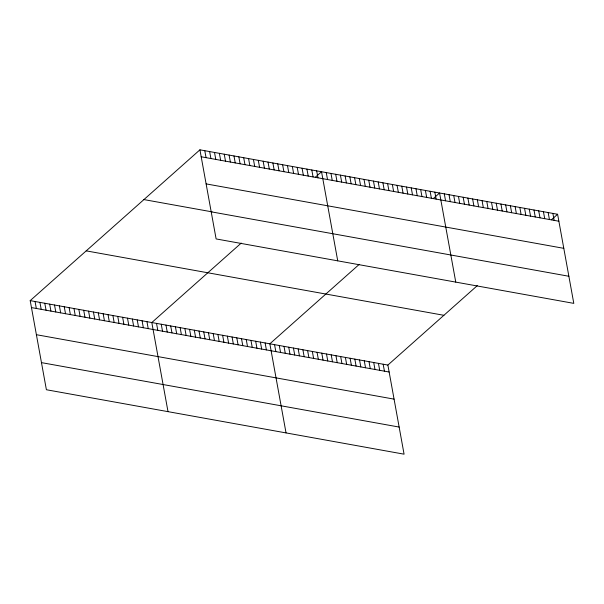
<?xml version="1.0" encoding="UTF-8"?>
<svg xmlns="http://www.w3.org/2000/svg" width="604" height="604" viewBox="0 0 604 604"><rect width="100%" height="100%" fill="white"/><g stroke="black" fill="none" stroke-linecap="round" stroke-linejoin="round"><path stroke-width="0.91" d="M477.303 285.617L387.881 365.065L404.076 454.178L46.395 389.739L30.2 300.626L199.924 149.822L557.605 214.261L573.8 303.374L216.119 238.935L199.924 149.822M241.23 243.087L151.815 322.536L168.01 411.649M315.311 177.259L321.532 171.732L337.727 260.845M359.267 264.348L269.845 343.804L286.039 432.909M433.347 198.527L439.569 192.993L455.763 282.106M551.384 219.788L557.605 214.261M201.185 156.783L558.874 221.223M206.115 183.895L563.796 248.335M143.911 199.584L212.019 211.853M211.189 211.823L568.87 276.262M86.206 250.864L443.895 315.303M30.2 300.626L387.881 365.065M31.468 307.587L389.15 372.026M36.391 334.699L394.072 399.138M41.465 362.627L399.153 427.066M552.886 213.408L554.147 220.377M548.16 212.563L549.429 219.524M543.441 211.71L544.71 218.671M538.723 210.856L539.984 217.825M533.996 210.011L535.265 216.972M529.278 209.158L530.546 216.119M524.559 208.304L525.82 215.273M519.833 207.459L521.101 214.42M515.114 206.606L516.375 213.567M510.395 205.753L511.656 212.721M505.669 204.907L506.937 211.868M500.95 204.054L502.211 211.015M496.224 203.201L497.492 210.169M491.505 202.355L492.773 209.316M486.786 201.502L488.047 208.463M482.06 200.649L483.328 207.617M477.341 199.803L478.61 206.764M472.622 198.95L473.883 205.911M467.896 198.097L469.165 205.066M463.177 197.251L464.446 204.212M458.459 196.398L459.719 203.359M453.732 195.545L455.001 202.514M449.014 194.699L450.282 201.661M444.295 193.846L445.556 200.807M434.85 192.148L436.111 199.109M430.124 191.294L431.392 198.255M425.405 190.441L426.673 197.41M420.686 189.596L421.947 196.557M415.96 188.742L417.228 195.704M411.241 187.889L412.509 194.858M406.522 187.044L407.783 194.005M401.796 186.191L403.064 193.152M397.077 185.345L398.346 192.306M392.358 184.492L393.619 191.453M387.632 183.639L388.901 190.6M382.913 182.793L384.182 189.754M378.195 181.94L379.455 188.901M373.468 181.087L374.737 188.048M368.75 180.241L370.01 187.202M364.031 179.388L365.292 186.349M359.304 178.535L360.573 185.496M354.586 177.689L355.847 184.65M349.859 176.836L351.128 183.797M383.163 364.22L384.431 371.181M345.141 175.983L346.409 182.944M378.444 363.366L379.705 370.327M340.422 175.137L341.683 182.098M373.717 362.513L374.986 369.474M335.696 174.284L336.964 181.245M368.999 361.668L370.267 368.629M330.977 173.431L332.245 180.392M364.28 360.815L365.541 367.776M326.258 172.585L327.519 179.547M359.554 359.961L360.822 366.922M354.835 359.116L356.096 366.077M316.67 170.857L317.938 177.818M350.109 358.263L351.377 365.224M311.807 169.981L313.068 176.942M345.39 357.409L346.658 364.371M306.938 169.105L308.206 176.066M340.671 356.564L341.932 363.525M302.076 168.229L303.344 175.19M335.945 355.711L337.213 362.672M297.213 167.346L298.474 174.314M331.226 354.858L332.494 361.819M326.507 354.012L327.768 360.973M292.351 166.47L293.612 173.439M321.781 353.159L323.049 360.12M287.481 165.594L288.75 172.563M317.062 352.306L318.331 359.267M282.619 164.718L283.888 171.687M312.344 351.46L313.604 358.421M277.757 163.843L279.018 170.804M307.617 350.607L308.886 357.568M272.887 162.967L274.156 169.928M302.898 349.754L304.167 356.715M268.025 162.091L269.293 169.052M298.18 348.908L299.441 355.869M263.163 161.215L264.424 168.176M293.453 348.055L294.722 355.016M258.293 160.339L259.561 167.3M288.735 347.202L289.995 354.171M253.431 159.464L254.699 166.425M284.016 346.356L285.277 353.317M248.569 158.588L249.829 165.549M279.29 345.503L280.558 352.464M243.699 157.712L244.967 164.673M274.571 344.65L275.832 351.619M238.837 156.836L240.105 163.797M233.974 155.953L235.235 162.921M265.126 342.951L266.394 349.912M229.112 155.077L230.373 162.046M260.407 342.098L261.668 349.067M224.243 154.201L225.511 161.17M255.681 341.252L256.949 348.214M219.38 153.325L220.649 160.294M250.962 340.399L252.23 347.36M214.518 152.45L215.779 159.411M246.243 339.546L247.504 346.515M209.648 151.574L210.917 158.535M241.517 338.701L242.785 345.662M204.786 150.698L206.055 157.659M236.798 337.847L238.067 344.808M232.079 336.994L233.34 343.963M227.353 336.149L228.622 343.11M222.634 335.296L223.903 342.257M217.916 334.442L219.177 341.411M213.189 333.597L214.458 340.558M208.471 332.744L209.731 339.705M203.752 331.89L205.013 338.859M199.026 331.045L200.294 338.006M194.307 330.192L195.568 337.153M189.581 329.339L190.849 336.307M184.862 328.493L186.13 335.454M180.143 327.64L181.404 334.601M175.417 326.787L176.685 333.755M170.698 325.941L171.966 332.902M165.979 325.088L167.24 332.049M161.253 324.235L162.521 331.203M156.534 323.389L157.803 330.35M146.946 321.66L148.214 328.621M142.083 320.784L143.352 327.745M137.221 319.909L138.482 326.87M132.352 319.033L133.62 325.994M127.489 318.157L128.758 325.118M122.627 317.281L123.888 324.242M117.757 316.398L119.026 323.367M112.895 315.522L114.164 322.491M108.033 314.646L109.294 321.615M103.171 313.77L104.432 320.732M98.301 312.895L99.569 319.856M93.439 312.019L94.707 318.98M88.577 311.143L89.837 318.104M83.707 310.267L84.975 317.228M78.845 309.391L80.113 316.353M73.982 308.516L75.243 315.477M69.113 307.64L70.381 314.601M64.251 306.764L65.519 313.725M59.388 305.888L60.649 312.849M54.526 305.005L55.787 311.974M49.656 304.129L50.925 311.098M44.794 303.253L46.063 310.222M39.932 302.377L41.193 309.339M35.062 301.502L36.331 308.463"/></g></svg>
